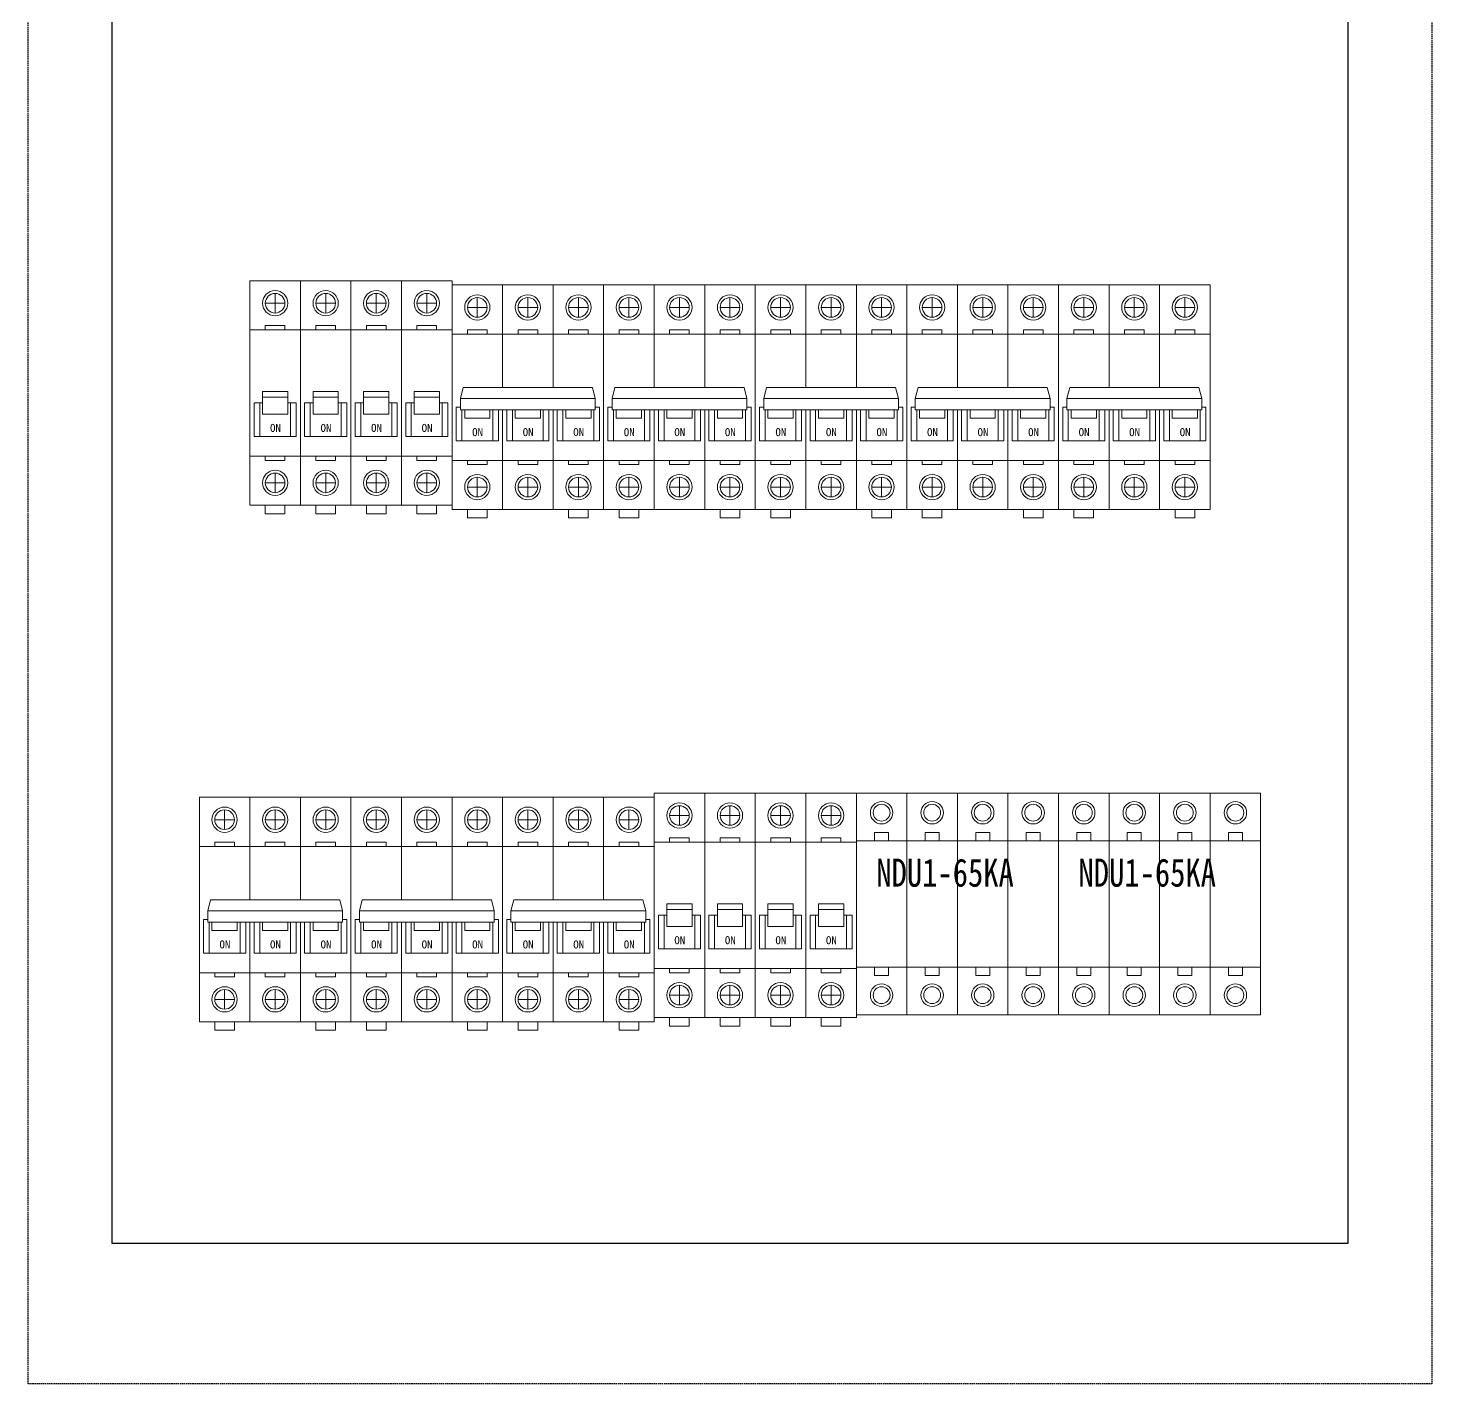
# Model space of a CAD drawing. Extents: x 248635 to 249135, y 296444 to 297444.
# Drawn here: x 248635 to 249135, y 296444 to 296927 of the extents above; entities that cross this region are included whole.
import ezdxf

# ---------------------------------------------------------------- set-up
doc = ezdxf.new("R2010")
doc.units = 0
doc.header["$MEASUREMENT"] = 0
doc.linetypes.add('DASHED', pattern=[0.75, 0.5, -0.25])
doc.layers.add('E-UNIV-NOTE', color=6, linetype='Continuous')
doc.layers.add('布置图', color=30, linetype='Continuous')
doc.layers.add('细线', color=7, linetype='Continuous', lineweight=0)
doc.styles.add('宋体', font='', dxfattribs={"width": 0.8})
doc.styles.add('正常', font='')
doc.styles.get('宋体').set_extended_font_data('NSimSun')
doc.styles.get('正常').set_extended_font_data('FangSong_GB2312')

# ---------------------------------------------------------------- blocks, each defined once
blk = doc.blocks.new('Manufacturer光辉PartName微型断路器Series1PShellFrameLimitingCurrentRemarkPartTypeMinCurrent1MaxCurrent63Poles3PMinPower0MaxPower0LibType2DelFlgfalseUpdateDate')
at = {"layer": '细线'}
for p, q in [((0, 37), (0, 30)), ((-3.5, 33.5), (3.5, 33.5)), ((0, -34), (0, -27)), ((-3.5, -30.5), (3.5, -30.5))]:
    blk.add_line(p, q, dxfattribs=at)
for points in [[(-9, -38.5), (9, -38.5), (9, 41.5), (-9, 41.5)], [(-3.5, 25.5), (3.5, 25.5), (3.5, 24), (-3.5, 24)], [(-9, -21), (9, -21), (9, 24), (-9, 24)], [(-4.5, -6), (4.5, -6), (4.5, 2), (-4.5, 2)], [(-4.5, 2), (4.5, 2), (4.5, 0), (-4.5, 0)], [(-3.5, -22.5), (3.5, -22.5), (3.5, -21), (-3.5, -21)], [(-3.5, -41.5), (3.5, -41.5), (3.5, -38.5), (-3.5, -38.5)]]:
    blk.add_lwpolyline(points, close=True, dxfattribs=at)
for points in [[(-4.5, -2), (-7.5, -2), (-7.5, -14), (7.5, -14), (7.5, -2), (4.5, -2)], [(-4.5, -2), (-5.5, -2), (-5.5, -14), (5.5, -14), (5.5, -2), (4.5, -2)]]:
    blk.add_lwpolyline(points, dxfattribs=at)
for centre, radius in [((0, 33.5), 4.5), ((0, 33.5), 3.5), ((0, -30.5), 4.5), ((0, -30.5), 3.5)]:
    blk.add_circle(centre, radius, dxfattribs=at)
at = {"layer": '细线', "color": 2, "lineweight": 15, "style": '正常'}
blk.add_text('ON', height=2.851, dxfattribs=at).set_placement((-1.83, -12.36))
blk = doc.blocks.new('Manufacturer光辉PartName微型断路器Series3PShellFrameLimitingCurrentRemarkPartTypeMinCurrent1MaxCurrent63Poles3PMinPower0MaxPower0LibType2DelFlgfalseUpdateDate')
at = {"layer": '细线'}
for p, q in [((-18, 35.5), (-18, 28.5)), ((0, 35.5), (0, 28.5)), ((18, 35.5), (18, 28.5)), ((-21.5, 32), (-14.5, 32)), ((-3.5, 32), (3.5, 32)), ((14.5, 32), (21.5, 32)), ((-18, -35.5), (-18, -28.5)), ((0, -35.5), (0, -28.5)), ((18, -35.5), (18, -28.5)), ((-21.5, -32), (-14.5, -32)), ((-3.5, -32), (3.5, -32)), ((14.5, -32), (21.5, -32))]:
    blk.add_line(p, q, dxfattribs=at)
for points in [[(-9, 3.5), (-9, 40), (-27, 40), (-27, -40), (-9, -40), (-9, -4.5)], [(9, 3.5), (9, 40), (-9, 40), (-9, 3.5)], [(9, -4.5), (9, -40), (27, -40), (27, 40), (9, 40), (9, 3.5)], [(-9, 3.5), (-9, 22.5), (-27, 22.5), (-27, -22.5), (-9, -22.5), (-9, -4.5)], [(9, 3.5), (9, 22.5), (-9, 22.5), (-9, 3.5)], [(9, -4.5), (9, -22.5), (27, -22.5), (27, 22.5), (9, 22.5), (9, 3.5)], [(-24, -3.5), (-25.5, -3.5), (-25.5, -15.5), (-10.5, -15.5), (-10.5, -4.5)], [(-23.5, -4.5), (-23.5, -15.5), (-12.5, -15.5), (-12.5, -4.5)], [(-22.5, -4.5), (-22.5, -7.5), (-13.5, -7.5), (-13.5, -4.5)], [(-9, -4.5), (-9, -40), (9, -40), (9, -4.5)], [(-9, -4.5), (-9, -22.5), (9, -22.5), (9, -4.5)], [(-7.5, -4.5), (-7.5, -15.5), (7.5, -15.5), (7.5, -4.5)], [(-5.5, -4.5), (-5.5, -15.5), (5.5, -15.5), (5.5, -4.5)], [(-4.5, -4.5), (-4.5, -7.5), (4.5, -7.5), (4.5, -4.5)], [(10.5, -4.5), (10.5, -15.5), (25.5, -15.5), (25.5, -3.5), (24, -3.5)], [(12.5, -4.5), (12.5, -15.5), (23.5, -15.5), (23.5, -4.5)], [(13.5, -4.5), (13.5, -7.5), (22.5, -7.5), (22.5, -4.5)]]:
    blk.add_lwpolyline(points, dxfattribs=at)
for points in [[(-21.5, 24), (-14.5, 24), (-14.5, 22.5), (-21.5, 22.5)], [(-3.5, 24), (3.5, 24), (3.5, 22.5), (-3.5, 22.5)], [(14.5, 24), (21.5, 24), (21.5, 22.5), (14.5, 22.5)], [(24, -0.5), (-24, -0.5), (-23, 3.5), (23, 3.5)], [(-24, -4.5), (24, -4.5), (24, -0.5), (-24, -0.5)], [(-21.5, -24), (-14.5, -24), (-14.5, -22.5), (-21.5, -22.5)], [(-3.5, -24), (3.5, -24), (3.5, -22.5), (-3.5, -22.5)], [(14.5, -24), (21.5, -24), (21.5, -22.5), (14.5, -22.5)], [(-21.5, -43), (-14.5, -43), (-14.5, -40), (-21.5, -40)], [(14.5, -43), (21.5, -43), (21.5, -40), (14.5, -40)]]:
    blk.add_lwpolyline(points, close=True, dxfattribs=at)
for centre, radius in [((-18, 32), 4.5), ((-18, 32), 3.5), ((0, 32), 4.5), ((0, 32), 3.5), ((18, 32), 4.5), ((18, 32), 3.5), ((-18, -32), 4.5), ((-18, -32), 3.5), ((0, -32), 4.5), ((0, -32), 3.5), ((18, -32), 4.5), ((18, -32), 3.5)]:
    blk.add_circle(centre, radius, dxfattribs=at)
at = {"layer": '细线', "color": 2, "lineweight": 15, "style": '正常'}
for p in [(-19.83, -13.86), (-1.83, -13.86), (16.17, -13.86)]:
    blk.add_text('ON', height=2.851, dxfattribs=at).set_placement(p)
blk = doc.blocks.new('Manufacturer上海良信PartName电涌保护器SeriesNDU1ShellFrameLimitingCurrentRemarkPartTypeMinCurrent0MaxCurrent0Poles4PMinPower0MaxPower0LibType3DelFlgfalseUpdateDate2023-01-0100000')
at = {"color": 7, "linetype": 'Continuous', "lineweight": 15}
for p, q in [((-18, 39.5), (-36, 39.5)), ((-36, 39.5), (-36, 22.5)), ((-18, 22.5), (-18, 39.5)), ((36, 39.5), (-18, 39.5)), ((0, 22.5), (0, 39.5)), ((18, 22.5), (18, 39.5)), ((36, 39.5), (36, 22.5)), ((-24.5, 25.5), (-29.5, 25.5)), ((-29.5, 25.5), (-29.5, 22.5)), ((-24.5, 22.5), (-24.5, 25.5)), ((-6.5, 25.5), (-11.5, 25.5)), ((-11.5, 25.5), (-11.5, 22.5)), ((-6.5, 22.5), (-6.5, 25.5)), ((11.5, 25.5), (6.5, 25.5)), ((6.5, 25.5), (6.5, 22.5)), ((11.5, 22.5), (11.5, 25.5)), ((29.5, 25.5), (24.5, 25.5)), ((24.5, 25.5), (24.5, 22.5)), ((29.5, 22.5), (29.5, 25.5)), ((-36, 22.5), (-36, -22.5)), ((-18, 22.5), (-36, 22.5)), ((-18, -22.5), (-18, 22.5)), ((36, 22.5), (-18, 22.5)), ((0, -22.5), (0, 22.5)), ((18, -22.5), (18, 22.5)), ((36, 22.5), (36, -22.5)), ((-36, -22.5), (-18, -22.5)), ((-36, -22.5), (-36, -39.5)), ((-29.5, -25.5), (-29.5, -22.5)), ((-24.5, -22.5), (-24.5, -25.5)), ((-18, -39.5), (-18, -22.5)), ((-18, -22.5), (36, -22.5)), ((-11.5, -25.5), (-11.5, -22.5)), ((-6.5, -22.5), (-6.5, -25.5)), ((0, -39.5), (0, -22.5)), ((6.5, -25.5), (6.5, -22.5)), ((11.5, -22.5), (11.5, -25.5)), ((18, -39.5), (18, -22.5)), ((24.5, -25.5), (24.5, -22.5)), ((29.5, -22.5), (29.5, -25.5)), ((36, -22.5), (36, -39.5)), ((-24.5, -25.5), (-29.5, -25.5)), ((-6.5, -25.5), (-11.5, -25.5)), ((11.5, -25.5), (6.5, -25.5)), ((29.5, -25.5), (24.5, -25.5)), ((-36, -39.5), (-18, -39.5)), ((-18, -39.5), (36, -39.5))]:
    blk.add_line(p, q, dxfattribs=at)
for centre, radius in [((-27, 32.5), 4), ((-27, 32.5), 3), ((-9, 32.5), 4), ((-9, 32.5), 3), ((9, 32.5), 4), ((9, 32.5), 3), ((27, 32.5), 4), ((27, 32.5), 3), ((-27, -32.5), 4), ((-27, -32.5), 3), ((-9, -32.5), 4), ((-9, -32.5), 3), ((9, -32.5), 4), ((9, -32.5), 3), ((27, -32.5), 4), ((27, -32.5), 3)]:
    blk.add_circle(centre, radius, dxfattribs=at)
at = {"layer": 'E-UNIV-NOTE', "style": '宋体', "width": 0.8}
blk.add_text('NDU1-65KA', height=10, dxfattribs=at).set_placement((-28.89, 6.15))

msp = doc.modelspace()

# ---------------------------------------------------------------- linework, layer by layer
at = {"color": 2}
msp.add_lwpolyline([(248665.1, 297394.38), (249105.1, 297394.38), (249105.1, 296494.38), (248665.1, 296494.38)], close=True, dxfattribs=at)
at = {"layer": '布置图', "linetype": 'DASHED'}
msp.add_lwpolyline([(248635.1, 297444.38), (249135.1, 297444.38), (249135.1, 296444.38), (248635.1, 296444.38)], close=True, dxfattribs=at)

# ---------------------------------------------------------------- block references
for name, p in [('Manufacturer光辉PartName微型断路器Series1PShellFrameLimitingCurrentRemarkPartTypeMinCurrent1MaxCurrent63Poles3PMinPower0MaxPower0LibType2DelFlgfalseUpdateDate', (248723.1, 296795.88)), ('Manufacturer光辉PartName微型断路器Series1PShellFrameLimitingCurrentRemarkPartTypeMinCurrent1MaxCurrent63Poles3PMinPower0MaxPower0LibType2DelFlgfalseUpdateDate', (248741.1, 296795.88)), ('Manufacturer光辉PartName微型断路器Series1PShellFrameLimitingCurrentRemarkPartTypeMinCurrent1MaxCurrent63Poles3PMinPower0MaxPower0LibType2DelFlgfalseUpdateDate', (248759.1, 296795.88)), ('Manufacturer光辉PartName微型断路器Series1PShellFrameLimitingCurrentRemarkPartTypeMinCurrent1MaxCurrent63Poles3PMinPower0MaxPower0LibType2DelFlgfalseUpdateDate', (248777.1, 296795.88)), ('Manufacturer光辉PartName微型断路器Series3PShellFrameLimitingCurrentRemarkPartTypeMinCurrent1MaxCurrent63Poles3PMinPower0MaxPower0LibType2DelFlgfalseUpdateDate', (248813.1, 296795.88)), ('Manufacturer光辉PartName微型断路器Series3PShellFrameLimitingCurrentRemarkPartTypeMinCurrent1MaxCurrent63Poles3PMinPower0MaxPower0LibType2DelFlgfalseUpdateDate', (248867.1, 296795.88)), ('Manufacturer光辉PartName微型断路器Series3PShellFrameLimitingCurrentRemarkPartTypeMinCurrent1MaxCurrent63Poles3PMinPower0MaxPower0LibType2DelFlgfalseUpdateDate', (248921.1, 296795.88)), ('Manufacturer光辉PartName微型断路器Series3PShellFrameLimitingCurrentRemarkPartTypeMinCurrent1MaxCurrent63Poles3PMinPower0MaxPower0LibType2DelFlgfalseUpdateDate', (248975.1, 296795.88)), ('Manufacturer光辉PartName微型断路器Series3PShellFrameLimitingCurrentRemarkPartTypeMinCurrent1MaxCurrent63Poles3PMinPower0MaxPower0LibType2DelFlgfalseUpdateDate', (249029.1, 296795.88)), ('Manufacturer光辉PartName微型断路器Series3PShellFrameLimitingCurrentRemarkPartTypeMinCurrent1MaxCurrent63Poles3PMinPower0MaxPower0LibType2DelFlgfalseUpdateDate', (248723.1, 296613.38)), ('Manufacturer光辉PartName微型断路器Series3PShellFrameLimitingCurrentRemarkPartTypeMinCurrent1MaxCurrent63Poles3PMinPower0MaxPower0LibType2DelFlgfalseUpdateDate', (248777.1, 296613.38)), ('Manufacturer光辉PartName微型断路器Series3PShellFrameLimitingCurrentRemarkPartTypeMinCurrent1MaxCurrent63Poles3PMinPower0MaxPower0LibType2DelFlgfalseUpdateDate', (248831.1, 296613.38)), ('Manufacturer光辉PartName微型断路器Series1PShellFrameLimitingCurrentRemarkPartTypeMinCurrent1MaxCurrent63Poles3PMinPower0MaxPower0LibType2DelFlgfalseUpdateDate', (248867.1, 296613.38)), ('Manufacturer光辉PartName微型断路器Series1PShellFrameLimitingCurrentRemarkPartTypeMinCurrent1MaxCurrent63Poles3PMinPower0MaxPower0LibType2DelFlgfalseUpdateDate', (248885.1, 296613.38)), ('Manufacturer光辉PartName微型断路器Series1PShellFrameLimitingCurrentRemarkPartTypeMinCurrent1MaxCurrent63Poles3PMinPower0MaxPower0LibType2DelFlgfalseUpdateDate', (248903.1, 296613.38)), ('Manufacturer光辉PartName微型断路器Series1PShellFrameLimitingCurrentRemarkPartTypeMinCurrent1MaxCurrent63Poles3PMinPower0MaxPower0LibType2DelFlgfalseUpdateDate', (248921.1, 296613.38)), ('Manufacturer上海良信PartName电涌保护器SeriesNDU1ShellFrameLimitingCurrentRemarkPartTypeMinCurrent0MaxCurrent0Poles4PMinPower0MaxPower0LibType3DelFlgfalseUpdateDate2023-01-0100000', (248966.1, 296615.38)), ('Manufacturer上海良信PartName电涌保护器SeriesNDU1ShellFrameLimitingCurrentRemarkPartTypeMinCurrent0MaxCurrent0Poles4PMinPower0MaxPower0LibType3DelFlgfalseUpdateDate2023-01-0100000', (249038.1, 296615.38))]:
    msp.add_blockref(name, p)

doc.saveas('drawing.dxf')
